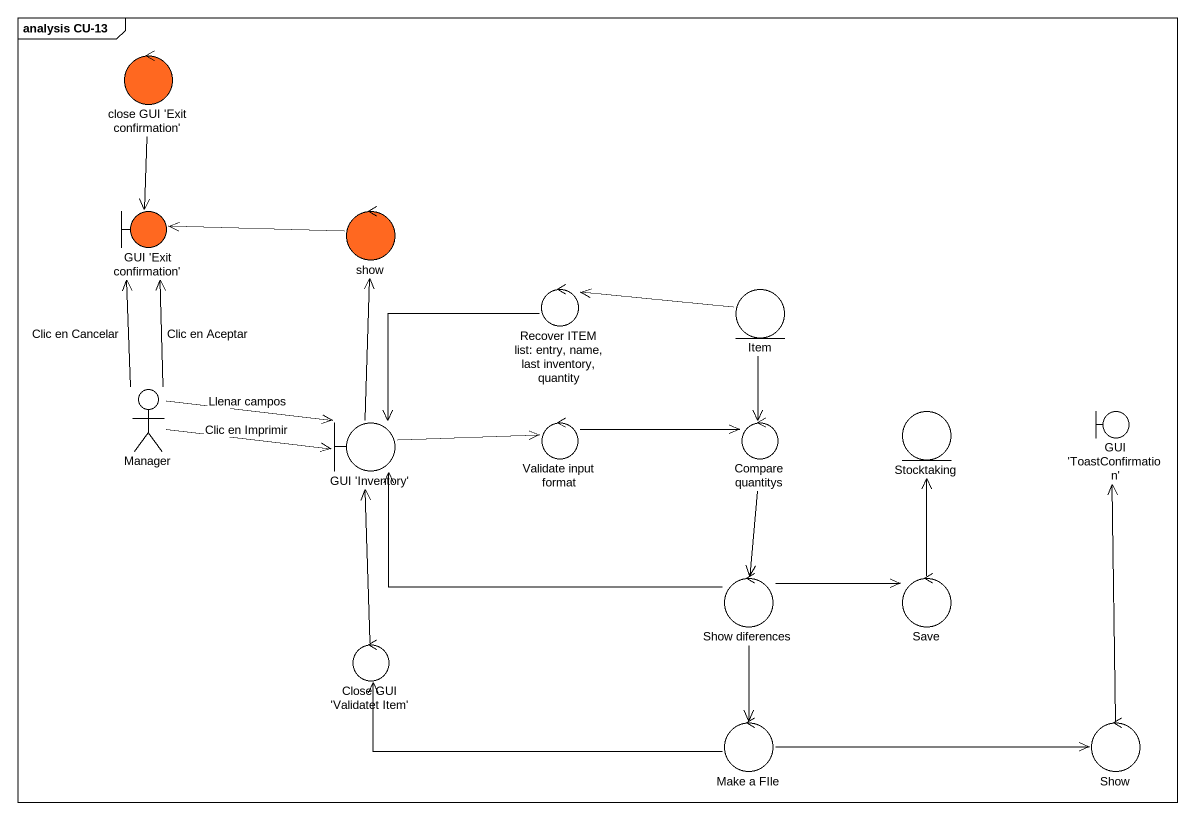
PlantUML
@startuml
mainframe analysis CU-13
control "close GUI 'Exit confirmation'" as close_GUI_Exit_confirmation #FF6820
boundary "GUI 'Exit confirmation'" as GUI_Exit_confirmation #FF6820
control "show" as show_ #FF6820
control "Recover ITEM list: entry, name, last inventory, quantity" as Recover_ITEM_list_entry
entity Item
actor Manager
boundary "GUI 'Inventory'" as GUI_Inventory
control "Validate input format" as Validate_input_format
control "Compare quantitys" as Compare_quantitys
entity Stocktaking
boundary "GUI 'ToastConfirmation'" as GUI_ToastConfirmation
control "Show diferences" as Show_diferences
control Save
control "Close GUI 'Validatet Item'" as Close_GUI_Validatet_Item
control "Make a FIle" as Make_a_FIle
control "Show" as Show_
close_GUI_Exit_confirmation --> GUI_Exit_confirmation
show_ -left-> GUI_Exit_confirmation
Recover_ITEM_list_entry --> GUI_Inventory
Item -left-> Recover_ITEM_list_entry
Item --> Compare_quantitys
Manager -up-> GUI_Exit_confirmation : Clic en Aceptar
Manager -up-> GUI_Exit_confirmation : Clic en Cancelar
Manager -right-> GUI_Inventory : Llenar campos
Manager -right-> GUI_Inventory : Clic en Imprimir
GUI_Inventory -up-> show_
GUI_Inventory -right-> Validate_input_format
Validate_input_format -right-> Compare_quantitys
Compare_quantitys --> Show_diferences
Show_diferences -left-> GUI_Inventory
Show_diferences -right-> Save
Show_diferences --> Make_a_FIle
Save -up-> Stocktaking
Close_GUI_Validatet_Item -up-> GUI_Inventory
Make_a_FIle -left-> Close_GUI_Validatet_Item
Make_a_FIle -right-> Show_
Show_ -up-> GUI_ToastConfirmation
@enduml
